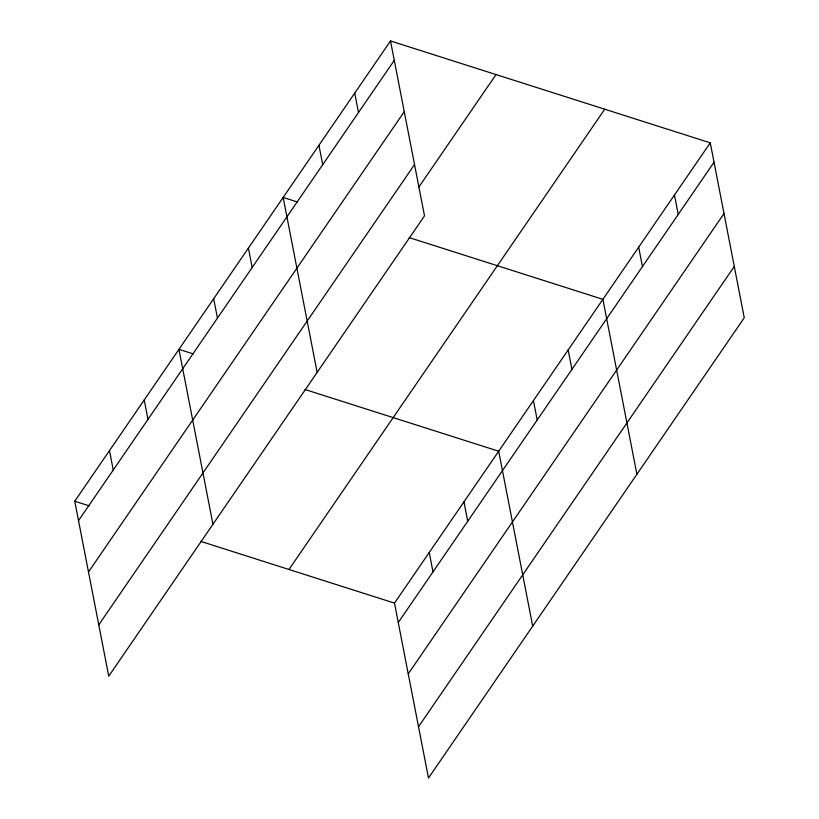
<?xml version="1.0" encoding="UTF-8"?>
<svg xmlns="http://www.w3.org/2000/svg" width="819" height="819" viewBox="0 0 819 819"><rect width="100%" height="100%" fill="white"/><g stroke="black" fill="none" stroke-linecap="round" stroke-linejoin="round"><path stroke-width="1.23" d="M390.509 40.95L424.508 215.878L108.743 676.166L74.744 501.228L390.509 40.95L710.257 142.834L744.256 317.772L428.491 778.05L394.492 603.112L710.257 142.834M78.511 520.638L394.277 60.36M88.493 571.959L404.258 111.681M98.771 624.836L414.537 164.558M418.724 187.254L496.027 74.57M288.974 569.492L604.739 109.214M398.259 622.522L714.025 162.244M408.241 673.842L724.006 213.564M418.519 726.729L734.285 266.441M297.532 202.027L283.149 197.44L317.148 372.379M409.203 237.612L602.897 299.334L636.895 474.262M193.335 353.921L178.941 349.334L212.95 524.273M304.996 389.506L498.689 451.228L532.698 626.156M74.744 501.228L89.128 505.814M200.798 541.4L394.492 603.112M674.467 195.004L678.234 214.404M638.677 247.164L642.454 266.574M568.161 349.959L571.928 369.369M533.425 400.593L537.192 420.004M463.953 501.852L467.731 521.263M354.719 93.11L358.497 112.52M429.228 552.487L432.995 571.887M318.939 145.28L322.706 164.691M248.413 248.075L252.191 267.485M213.677 298.71L217.455 318.11M144.216 399.969L147.983 419.379M109.48 450.604L113.247 470.004"/></g></svg>
